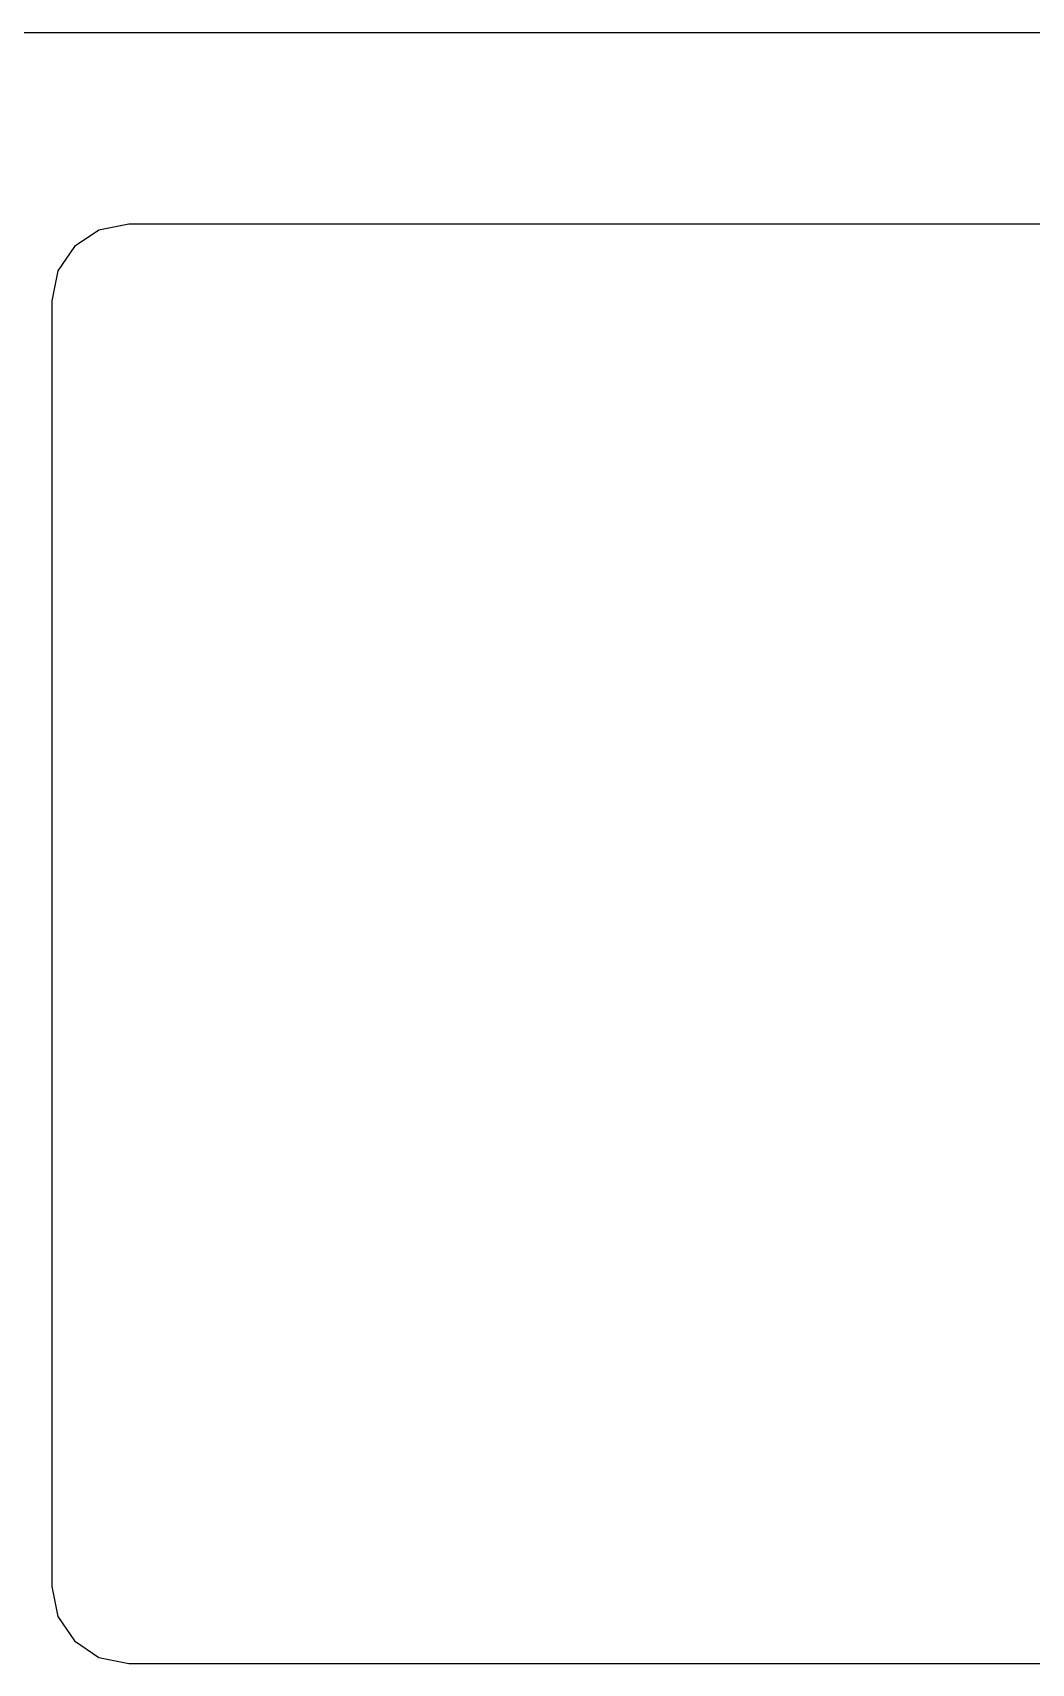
# Model space of a CAD drawing. Extents: x 1 to 47.7, y 0.2 to 35.
# Drawn here: x 37.999 to 39.039, y 17.811 to 19.51 of the extents above; entities that cross this region are included whole.
import ezdxf

# ---------------------------------------------------------------- set-up
doc = ezdxf.new("R2010")
doc.units = 0
doc.header["$MEASUREMENT"] = 0
doc.layers.add('8_0_____DWG', color=7, linetype='CONTINUOUS')

msp = doc.modelspace()

# ---------------------------------------------------------------- linework, layer by layer
at = {"layer": '8_0_____DWG'}
for points in [[(37.9773, 19.5102), (38.0636, 19.5102), (38.1488, 19.5102), (38.233, 19.5102), (38.316, 19.5102), (38.3978, 19.5102), (38.4784, 19.5102), (38.5577, 19.5102), (38.6357, 19.5102), (38.7123, 19.5102), (38.7874, 19.5102), (38.8611, 19.5102), (38.9333, 19.5102), (39.0039, 19.5102), (39.0729, 19.5102)], [(39.0527, 19.3107), (39.0221, 19.3107), (38.9745, 19.3107), (38.9128, 19.3107), (38.8398, 19.3107), (38.7582, 19.3107), (38.5811, 19.3107), (38.4039, 19.3107), (38.3224, 19.3107), (38.2494, 19.3107), (38.1876, 19.3107), (38.14, 19.3107), (38.1094, 19.3107), (38.0986, 19.3107), (38.0674, 19.3045), (38.042, 19.2873), (38.0249, 19.2619), (38.0186, 19.2307), (38.0186, 19.2269), (38.0186, 19.2157), (38.0186, 19.1732), (38.0186, 19.1071), (38.0186, 19.0214), (38.0186, 18.92), (38.0186, 18.8068), (38.0186, 18.5607), (38.0186, 18.3147), (38.0186, 18.2015), (38.0186, 18.1001), (38.0186, 18.0144), (38.0186, 17.9483), (38.0186, 17.9058), (38.0186, 17.8946), (38.0186, 17.8907), (38.0186, 17.8907), (38.0249, 17.8596), (38.042, 17.8342), (38.0674, 17.817), (38.0986, 17.8107), (38.1094, 17.8107), (38.14, 17.8107), (38.1876, 17.8107), (38.2494, 17.8107), (38.3224, 17.8107), (38.4039, 17.8107), (38.5811, 17.8107), (38.7582, 17.8107), (38.8398, 17.8107), (38.9128, 17.8107), (38.9745, 17.8107), (39.0221, 17.8107), (39.0527, 17.8107)]]:
    msp.add_lwpolyline(points, dxfattribs=at)

doc.saveas('drawing.dxf')
